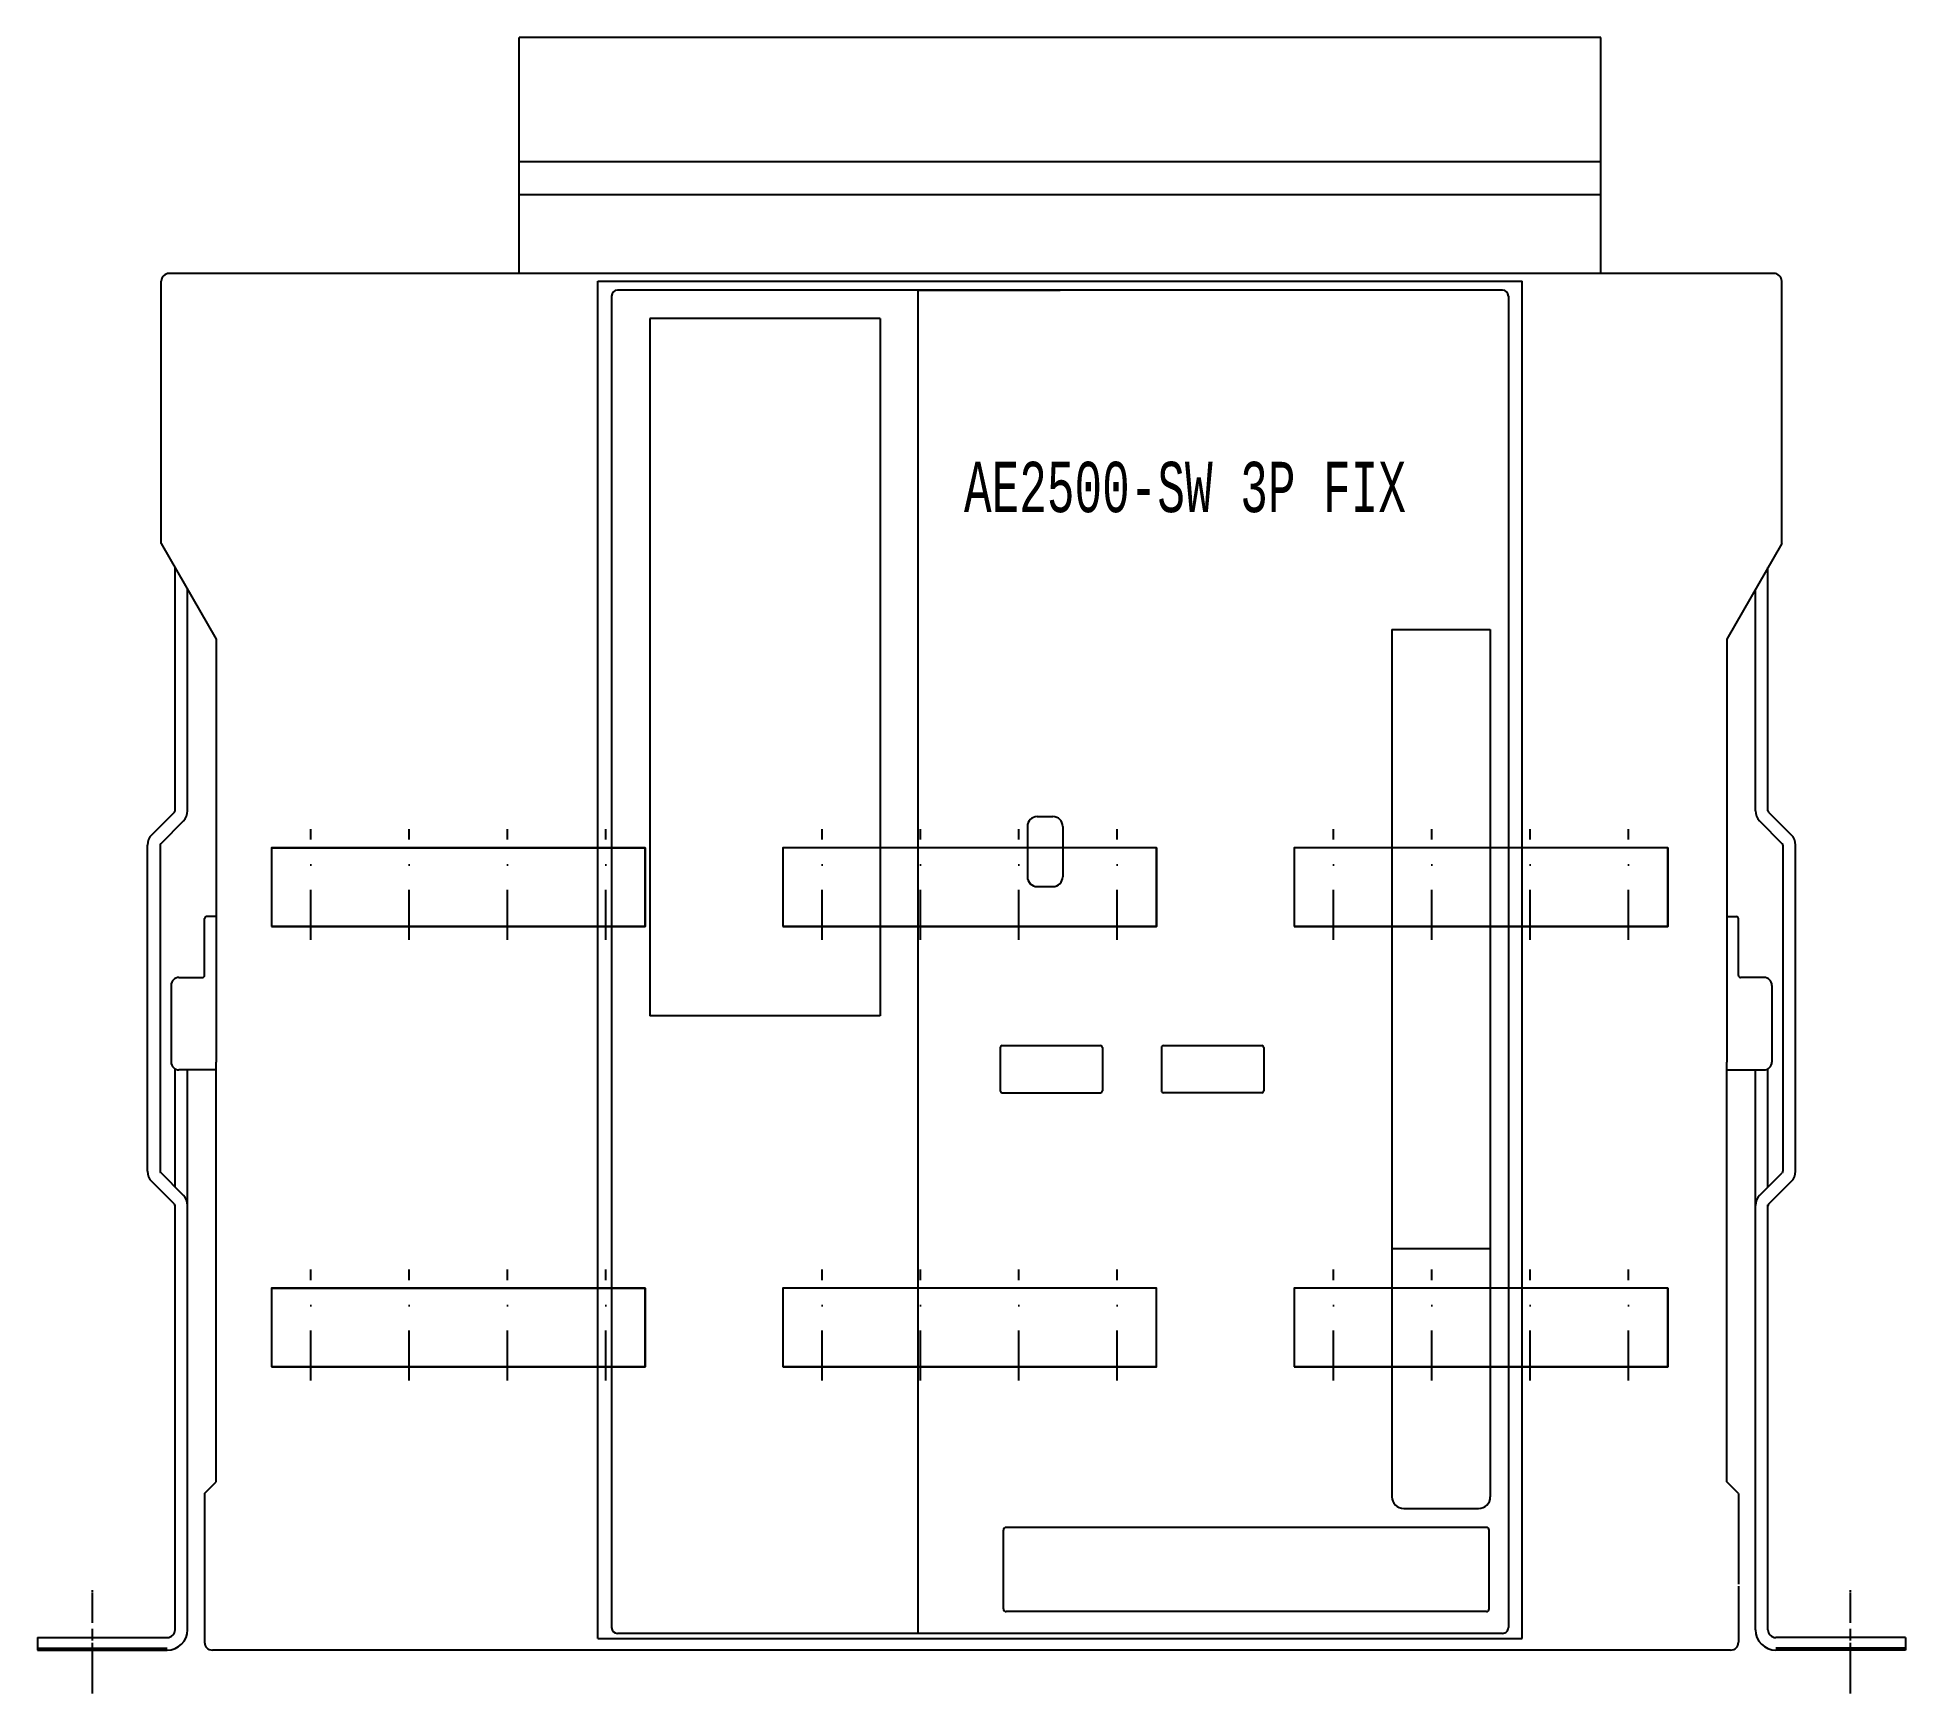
# Model space of a CAD drawing. Header units: millimetres. Extents: x 0 to 475, y 0 to 421.
import ezdxf

# ---------------------------------------------------------------- set-up
doc = ezdxf.new("R2010")
doc.units = ezdxf.units.MM
for name, pattern in [('CENTER', [50.8, 31.75, -6.35, 6.35, -6.35]), ('CENTERLINE', [30, 12, -1.5, 3, -1.5, 12]), ('DASHDOT', [25.4, 12.7, -6.35, 0, -6.35])]:
    doc.linetypes.add(name, pattern=pattern)
for name, color, linetype in [('10', 4, 'Continuous'), ('11', 7, 'Continuous'), ('12', 3, 'Continuous'), ('17', 2, 'CENTER'), ('19', 7, 'Continuous'), ('26', 2, 'Continuous')]:
    doc.layers.add(name, color=color, linetype=linetype)
doc.styles.add('STANDARD1', font='monotxt_.ttf', dxfattribs={"bigfont": 'BIGFONT'})

# ---------------------------------------------------------------- blocks, each defined once
blk = doc.blocks.new('ac3200a')
at = {"layer": '10', "color": 4, "linetype": 'Continuous'}
for p, q in [((137.49, 64.25), (-137.51, 64.25)), ((-137.51, 31.91), (-137.51, 64.25)), ((137.49, 4.25), (137.49, 64.25)), ((137.49, 32.65), (-137.51, 32.65)), ((-137.51, 4.25), (-137.51, 31.91)), ((137.49, 24.25), (-137.51, 24.25)), ((-228.5, -64.45), (-228.5, 2.25)), ((181.5, 4.25), (-226.5, 4.25)), ((112.5, 0), (-112.5, 0)), ((-36.11, 0), (0, 0)), ((-36.11, 0), (-36.11, -341.5)), ((183.5, -64.45), (183.5, 2.25)), ((-114, -1.5), (-114, -340)), ((114, -1.5), (114, -340)), ((-104.31, -7.2), (-104.31, -184.5)), ((-45.71, -7.2), (-104.31, -7.2)), ((-45.71, -7.2), (-45.71, -184.5)), ((-228.5, -64.45), (-214.5, -88.7)), ((183.5, -64.45), (169.5, -88.7)), ((-225, -132.34), (-225, -70.51)), ((-225, -132.34), (-225, -70.51)), ((180, -132.34), (180, -70.51)), ((180, -132.34), (180, -70.51)), ((-221.8, -132.34), (-221.8, -76.05)), ((-221.8, -132.34), (-221.8, -76.05)), ((176.8, -132.34), (176.8, -76.06)), ((176.8, -132.34), (176.8, -76.06)), ((-214.5, -88.7), (-214.5, -196.25)), ((84.4, -86.25), (84.4, -306.75)), ((84.4, -86.25), (109.4, -86.25)), ((109.4, -86.25), (109.4, -306.75)), ((169.5, -88.7), (169.5, -196.25)), ((-225.15, -132.7), (-230.92, -138.46)), ((180.14, -132.7), (185.91, -138.46)), ((180.14, -132.7), (185.91, -138.46)), ((-222.88, -134.96), (-228.65, -140.73)), ((-222.88, -134.96), (-228.65, -140.73)), ((-8.3, -136.35), (-8.3, -149.15)), ((-5.8, -133.85), (-1.8, -133.85)), ((0.7, -136.35), (0.7, -149.15)), ((177.88, -134.96), (183.65, -140.73)), ((177.88, -134.96), (183.65, -140.73)), ((-232, -224.02), (-232, -141.08)), ((-232, -224.02), (-232, -141.08)), ((-228.8, -141.08), (-228.8, -224.01)), ((-228.8, -141.08), (-228.8, -224.01)), ((183.8, -141.08), (183.8, -224.01)), ((183.8, -141.08), (183.8, -224.01)), ((187, -224.02), (187, -141.08)), ((187, -224.02), (187, -141.08)), ((-5.8, -151.65), (-1.8, -151.65)), ((-217.5, -174.25), (-217.5, -159.75)), ((-214.5, -159.25), (-217, -159.25)), ((169.5, -159.25), (172, -159.25)), ((172.5, -174.25), (172.5, -159.75)), ((-224, -174.75), (-218, -174.75)), ((179, -174.75), (173, -174.75)), ((-226, -176.75), (-226, -196.25)), ((181, -176.75), (181, -196.25)), ((-45.71, -184.5), (-104.31, -184.5)), ((-15.2, -192.55), (-15.2, -203.55)), ((-14.7, -192.04), (10.3, -192.05)), ((10.8, -192.55), (10.8, -203.55)), ((25.8, -192.55), (25.8, -203.55)), ((26.3, -192.05), (51.3, -192.05)), ((51.8, -192.55), (51.8, -203.55)), ((-225, -228.02), (-225, -198.25)), ((-225, -228.02), (-225, -198.25)), ((-214.5, -198.25), (-224, -198.25)), ((-221.8, -340.55), (-221.8, -198.25)), ((-221.8, -340.55), (-221.8, -198.25)), ((-214.5, -302.95), (-214.5, -196.25)), ((169.5, -302.95), (169.5, -196.25)), ((169.5, -198.25), (179, -198.25)), ((176.8, -340.55), (176.8, -198.25)), ((176.8, -340.55), (176.8, -198.25)), ((180, -228.02), (180, -197.98)), ((180, -228.02), (180, -197.98)), ((-14.7, -204.05), (10.3, -204.05)), ((51.3, -204.05), (26.3, -204.05)), ((-225.15, -232.4), (-230.92, -226.63)), ((-225.15, -232.4), (-230.92, -226.63)), ((-222.88, -230.13), (-228.65, -224.36)), ((-222.88, -230.13), (-228.65, -224.36)), ((177.88, -230.14), (183.65, -224.37)), ((177.88, -230.14), (183.65, -224.37)), ((180.14, -232.4), (185.91, -226.63)), ((180.14, -232.4), (185.91, -226.63)), ((-225, -340.55), (-225, -232.55)), ((-225, -340.55), (-225, -232.55)), ((180, -340.55), (180, -232.55)), ((180, -340.55), (180, -232.55)), ((84.4, -243.63), (109.4, -243.63)), ((-217.5, -305.95), (-214.5, -302.95)), ((172.5, -305.95), (169.5, -302.95)), ((-217.5, -305.95), (-217.5, -329)), ((172.5, -305.95), (172.5, -329)), ((87.4, -309.75), (106.4, -309.75)), ((-14.4, -335.25), (-14.4, -315.25)), ((108.4, -314.55), (-13.7, -314.55)), ((109.1, -335.25), (109.1, -315.25)), ((-217.5, -329), (-217.5, -343.75)), ((172.5, -329.5), (172.5, -343.75)), ((108.4, -335.95), (-13.7, -335.95)), ((112.5, -341.5), (-112.5, -341.5)), ((-260, -342.55), (-227, -342.55)), ((-260, -342.55), (-227, -342.55)), ((-260, -342.55), (-260, -345.75)), ((-260, -342.55), (-260, -345.75)), ((-260, -345.75), (-227, -345.75)), ((-260, -345.75), (-227, -345.75)), ((170.5, -345.75), (-215.5, -345.75)), ((215, -342.55), (182, -342.55)), ((215, -342.55), (182, -342.55)), ((215, -345.75), (182, -345.75)), ((215, -345.75), (182, -345.75)), ((215, -342.55), (215, -345.75)), ((215, -342.55), (215, -345.75))]:
    blk.add_line(p, q, dxfattribs=at)
at = {"layer": '10', "color": 4, "linetype": 'CENTERLINE'}
for p, q in [((-246, -356.8), (-246, -331.27)), ((201, -356.8), (201, -331.27))]:
    blk.add_line(p, q, dxfattribs=at)
at = {"layer": '10', "color": 4, "linetype": 'Continuous'}
for centre, radius, start, end in [((-226.5, 2.25), 2, 90, 180), ((-112.5, -1.5), 1.5, 90, 180), ((112.5, -1.5), 1.5, 0, 90), ((181.5, 2.25), 2, 359.9996, 90), ((-112.5, -1.52), 1.5, 90, 180), ((-225.5, -132.34), 0.5, 315.0112, 359.9999), ((-225.5, -132.34), 0.5, 315.0112, 359.9999), ((-225.5, -132.34), 3.7, 315.0013, 359.9999), ((-225.5, -132.34), 3.7, 315.0013, 359.9999), ((180.5, -132.34), 3.7, 180.0001, 224.9987), ((180.5, -132.34), 3.7, 180.0001, 224.9987), ((180.5, -132.34), 0.5, 180.0001, 224.9888), ((180.5, -132.34), 0.5, 180.0001, 224.9888), ((-5.8, -136.35), 2.5, 90, 180), ((-1.8, -136.35), 2.5, 0.0001, 90), ((-228.3, -141.08), 3.7, 134.9977, 180), ((-228.3, -141.08), 3.7, 134.9977, 180), ((-228.3, -141.08), 0.5, 134.9839, 180), ((-228.3, -141.08), 0.5, 134.9839, 180), ((183.3, -141.08), 0.5, 0, 45.0161), ((183.3, -141.08), 0.5, 0, 45.0161), ((183.3, -141.08), 3.7, 0, 45.0024), ((183.3, -141.08), 3.7, 0, 45.0024), ((-5.8, -149.15), 2.5, 180, 270), ((-1.8, -149.15), 2.5, 270, 359.9999), ((-217, -159.75), 0.5, 90, 180), ((172, -159.75), 0.5, 0, 90), ((-224, -176.75), 2, 90, 180), ((-218, -174.25), 0.5, 270, 359.9999), ((173, -174.25), 0.5, 180, 270), ((179, -176.75), 2, 0, 90), ((-14.7, -192.55), 0.5, 89.972, 180), ((10.3, -192.55), 0.5, 0, 89.972), ((26.3, -192.55), 0.5, 89.972, 180), ((51.3, -192.55), 0.5, 0, 89.972), ((-224, -196.25), 2, 180, 270), ((179, -196.25), 2, 270, 0.0008), ((-14.7, -203.55), 0.5, 180, 270), ((10.3, -203.55), 0.5, 270, 359.9999), ((26.3, -203.55), 0.5, 180, 270), ((51.3, -203.55), 0.5, 270, 359.9999), ((-228.3, -224.02), 3.7, 180, 225.0022), ((-228.3, -224.02), 3.7, 180, 225.0022), ((-228.3, -224.01), 0.5, 180, 225.0136), ((-228.3, -224.01), 0.5, 180, 225.0136), ((183.3, -224.01), 0.5, 314.9864, 360), ((183.3, -224.01), 0.5, 314.9864, 360), ((183.3, -224.02), 3.7, 314.9978, 360), ((183.3, -224.02), 3.7, 314.9978, 360), ((-225.5, -232.76), 0.5, 0, 44.9926), ((-225.5, -232.76), 0.5, 0, 44.9926), ((-225.5, -232.75), 3.7, 0, 44.9997), ((-225.5, -232.75), 3.7, 0, 44.9997), ((180.5, -232.75), 3.7, 135.0003, 180), ((180.5, -232.75), 3.7, 135.0003, 180), ((180.5, -232.76), 0.5, 135.0074, 180), ((180.5, -232.76), 0.5, 135.0074, 180), ((87.4, -306.75), 3, 179.9997, 270), ((106.4, -306.75), 3, 270, 359.9999), ((-13.7, -315.25), 0.7, 90, 180), ((108.4, -315.25), 0.7, 0, 90), ((-13.7, -335.25), 0.7, 180, 270), ((108.4, -335.25), 0.7, 270, 359.9999), ((-227, -340.55), 5.2, 270, 359.9999), ((-227, -340.55), 2, 270, 359.9999), ((-227, -340.55), 5.2, 270, 359.9999), ((-227, -340.55), 2, 270, 359.9999), ((-112.5, -340), 1.5, 180, 270), ((112.5, -340), 1.5, 270, 0.0005), ((182, -340.55), 5.2, 180.0001, 270), ((182, -340.55), 5.2, 180.0001, 270), ((182, -340.55), 2, 180.0001, 270), ((182, -340.55), 2, 180.0001, 270), ((-215.5, -343.75), 2, 180, 270), ((170.5, -343.75), 2, 270, 359.9999)]:
    blk.add_arc(centre, radius, start, end, dxfattribs=at)
for p in [(0, 0), (-246, -342.55)]:
    blk.add_point(p, dxfattribs=at)
at = {"layer": '11', "linetype": 'Continuous'}
for p, q in [((-117.5, 2.25), (117.5, 2.25)), ((-117.5, -342.75), (-117.5, 2.25)), ((117.5, -342.75), (117.5, 2.25)), ((-117.5, -342.75), (117.5, -342.75))]:
    blk.add_line(p, q, dxfattribs=at)
at = {"layer": '12', "linetype": 'DASHDOT'}
for p, q in [((-246, -356.58), (-246, -330.46)), ((201, -356.58), (201, -330.46))]:
    blk.add_line(p, q, dxfattribs=at)
at = {"layer": '12', "linetype": 'Continuous'}
for p, q in [((-260, -345.25), (-227, -345.25)), ((215, -345.25), (182, -345.25))]:
    blk.add_line(p, q, dxfattribs=at)
at = {"layer": '17', "color": 1, "linetype": 'DASHDOT'}
for p, q in [((-190.5, -165.18), (-190.5, -137.01)), ((-165.5, -165.18), (-165.5, -137.01)), ((-140.5, -165.18), (-140.5, -137.01)), ((-115.5, -165.18), (-115.5, -137.01)), ((-190.5, -277.18), (-190.5, -249.02)), ((-165.5, -277.18), (-165.5, -249.02)), ((-140.5, -277.18), (-140.5, -249.02)), ((-115.5, -277.18), (-115.5, -249.02))]:
    blk.add_line(p, q, dxfattribs=at)
at = {"layer": '17', "linetype": 'DASHDOT'}
for p, q in [((-60.5, -165.18), (-60.5, -137.01)), ((-35.5, -165.18), (-35.5, -137.01)), ((-10.5, -165.18), (-10.5, -137.01)), ((14.5, -165.18), (14.5, -137.01)), ((-190.5, -277.18), (-190.5, -249.02)), ((-115.5, -277.18), (-115.5, -249.02)), ((-60.5, -277.18), (-60.5, -249.02)), ((-35.5, -277.18), (-35.5, -249.02)), ((-10.5, -277.18), (-10.5, -249.02)), ((14.5, -277.18), (14.5, -249.02))]:
    blk.add_line(p, q, dxfattribs=at)
at = {"layer": '17', "color": 5, "linetype": 'DASHDOT'}
for p, q in [((69.5, -165.18), (69.5, -137.01)), ((94.5, -165.18), (94.5, -137.01)), ((119.5, -165.18), (119.5, -137.01)), ((144.5, -165.18), (144.5, -137.01)), ((69.5, -277.18), (69.5, -249.02)), ((94.5, -277.18), (94.5, -249.02)), ((119.5, -277.18), (119.5, -249.02)), ((144.5, -277.18), (144.5, -249.02))]:
    blk.add_line(p, q, dxfattribs=at)
at = {"layer": '17', "color": 1, "linetype": 'Continuous'}
for p, q in [((-200.5, -141.75), (-200.5, -161.75)), ((-105.5, -141.75), (-105.5, -161.75)), ((-105.5, -161.75), (-200.5, -161.75)), ((-200.5, -253.75), (-200.5, -273.75)), ((-105.5, -253.75), (-105.5, -273.75)), ((-105.5, -273.75), (-200.5, -273.75))]:
    blk.add_line(p, q, dxfattribs=at)
at = {"layer": '17', "linetype": 'Continuous'}
for p, q in [((-70.5, -141.75), (-70.5, -161.75)), ((24.5, -141.75), (24.5, -161.75)), ((154.5, -141.75), (154.5, -161.75)), ((24.5, -161.75), (-70.5, -161.75)), ((-105.5, -253.75), (-200.5, -253.75)), ((-200.5, -253.75), (-200.5, -273.75)), ((-105.5, -253.75), (-105.5, -273.75)), ((-70.5, -253.75), (-70.5, -273.75)), ((154.5, -253.75), (154.5, -273.75)), ((24.5, -273.75), (-70.5, -273.75))]:
    blk.add_line(p, q, dxfattribs=at)
at = {"layer": '17', "color": 5, "linetype": 'Continuous'}
for p, q in [((59.5, -141.75), (59.5, -161.75)), ((154.5, -161.75), (59.5, -161.75)), ((59.5, -253.75), (59.5, -273.75)), ((154.5, -273.75), (59.5, -273.75))]:
    blk.add_line(p, q, dxfattribs=at)
at = {"layer": '17', "color": 1, "linetype": 'Continuous'}
for points in [[(-200.5, -161.75), (-105.5, -161.75), (-105.5, -141.75), (-200.5, -141.75)], [(-200.5, -273.75), (-105.5, -273.75), (-105.5, -253.75), (-200.5, -253.75)]]:
    blk.add_lwpolyline(points, close=True, dxfattribs=at)
at = {"layer": '17', "linetype": 'Continuous'}
for points in [[(-70.5, -161.75), (24.5, -161.75), (24.5, -141.75), (-70.5, -141.75)], [(-70.5, -273.75), (24.5, -273.75), (24.5, -253.75), (-70.5, -253.75)]]:
    blk.add_lwpolyline(points, close=True, dxfattribs=at)
at = {"layer": '17', "color": 5, "linetype": 'Continuous'}
for points in [[(59.5, -161.75), (154.5, -161.75), (154.5, -141.75), (59.5, -141.75)], [(59.5, -273.75), (154.5, -273.75), (154.5, -253.75), (59.5, -253.75)]]:
    blk.add_lwpolyline(points, close=True, dxfattribs=at)
at = {"layer": '26', "color": 1, "linetype": 'Continuous'}
for p, q in [((-200.5, -141.75), (-105.5, -141.75)), ((-200.5, -253.75), (-105.5, -253.75))]:
    blk.add_line(p, q, dxfattribs=at)
at = {"layer": '19', "linetype": 'Continuous', "style": 'STANDARD1', "width": 0.633984}
blk.add_text('AE2500-SW 3P FIX', height=12.8, rotation=0, dxfattribs=at).set_placement((-24.41, -56.45))

msp = doc.modelspace()

# ---------------------------------------------------------------- block references
msp.add_blockref('ac3200a', (260, 356.8024))

doc.saveas('drawing.dxf')
